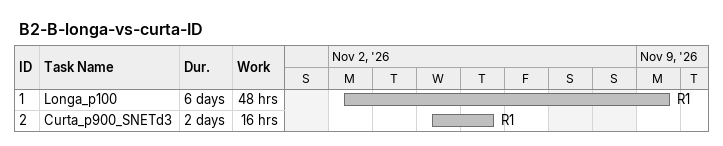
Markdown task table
B2-B-longa-vs-curta-ID

| ID | Task | Duration | Start | Finish | Resources | Work (h) |
|---|---|---|---|---|---|---|
| 1 | Longa_p100 | 6d | 2026-11-02 | 2026-11-09 | R1 | 48 |
| 2 | Curta_p900_SNETd3 | 2d | 2026-11-04 | 2026-11-05 | R1 | 16 |
